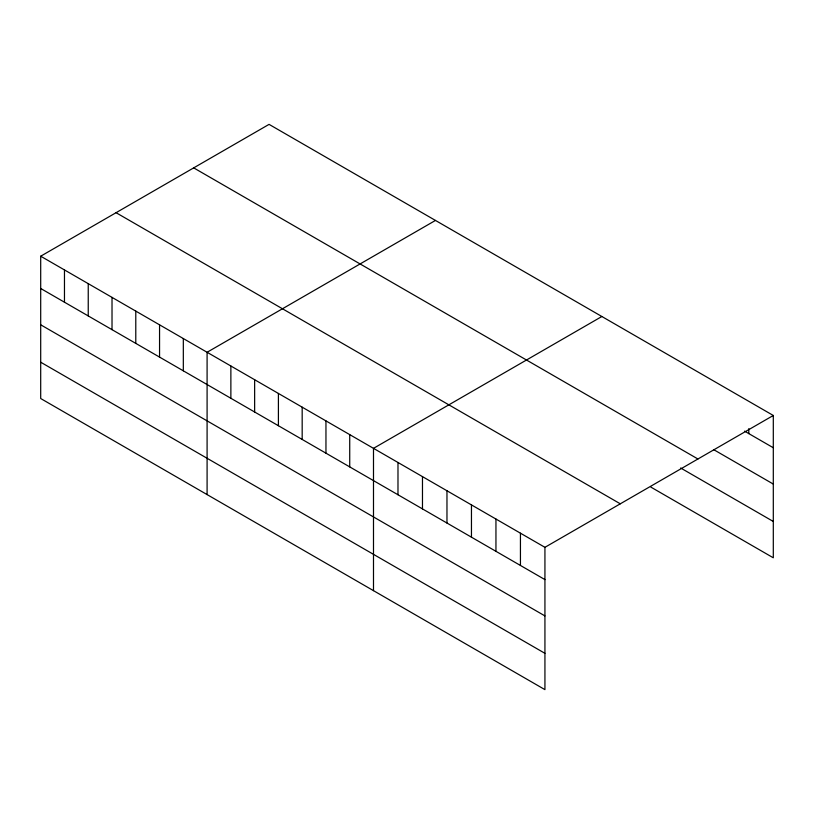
<?xml version="1.0" encoding="UTF-8"?>
<svg xmlns="http://www.w3.org/2000/svg" width="814" height="814" viewBox="0 0 814 814"><rect width="100%" height="100%" fill="white"/><g stroke="black" fill="none" stroke-linecap="round" stroke-linejoin="round"><path stroke-width="1.22" d="M40.7 256.207L544.932 547.323L544.932 689.631L40.7 398.524L40.7 256.207L269.068 124.369L773.3 415.476L773.3 557.794L650.844 487.087M435.459 220.431L207.092 352.279L207.092 494.586M601.861 316.504L373.494 448.351L373.494 590.659M544.932 547.323L773.3 415.476M744.545 431.145L773.3 447.751M713.664 449.633L773.3 484.065M193.701 167.877L697.934 458.994M680.657 467.989L773.3 521.479M116.066 212.698L620.299 503.815M40.7 288.482L544.932 579.599M40.7 324.796L544.932 615.913M40.7 362.21L544.932 653.327M748.809 428.642L748.809 433.608M520.441 533.19L520.441 565.455M495.95 519.047L495.95 551.312M471.459 504.904L471.459 537.179M446.967 490.771L446.967 523.036M422.476 476.628L422.476 508.892M397.985 462.484L397.985 494.759M349.725 434.625L349.725 466.89M325.956 420.899L325.956 453.164M302.177 407.173L302.177 439.448M278.408 393.447L278.408 425.722M254.64 379.731L254.64 411.996M230.871 366.005L230.871 398.27M183.323 338.553L183.323 370.828M159.554 324.827L159.554 357.102M135.785 311.111L135.785 343.376M112.017 297.385L112.017 329.65M88.238 283.659L88.238 315.924M64.469 269.933L64.469 302.208"/></g></svg>
